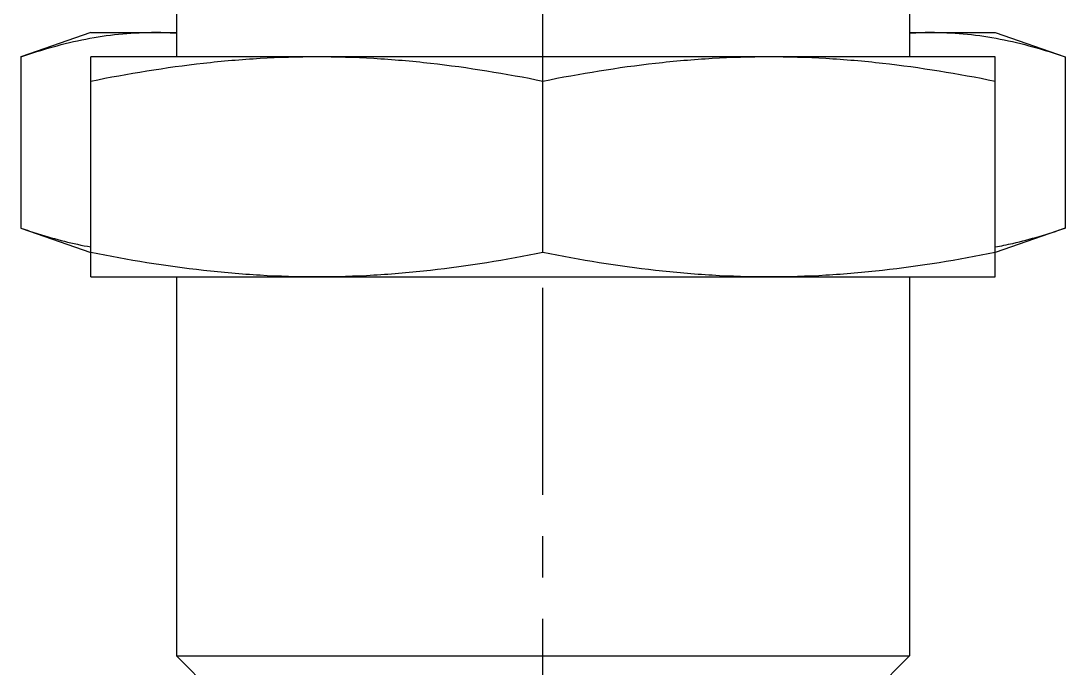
# Model space of a CAD drawing. Header units: millimetres. Extents: x 601 to 1195, y -13 to 407.
# Drawn here: x 1125.84 to 1157.89, y 124.4 to 144.26 of the extents above; entities that cross this region are included whole.
import ezdxf

# ---------------------------------------------------------------- set-up
doc = ezdxf.new("R2010")
doc.units = ezdxf.units.MM
doc.header["$LTSCALE"] = 0.1
doc.linetypes.add('CENTERX2', pattern=[101.6, 63.5, -12.7, 12.7, -12.7])
doc.layers.add('CENTER', color=1, linetype='CENTERX2')

msp = doc.modelspace()

# ---------------------------------------------------------------- linework, layer by layer
for p, q in [((1130.6145, 147.0719), (1130.6145, 143.1533)), ((1153.1145, 147.0719), (1153.1145, 143.1533)), ((1127.9895, 143.9033), (1125.8431, 143.1533)), ((1127.9895, 143.9033), (1130.6145, 143.9033)), ((1153.1145, 143.9033), (1155.7395, 143.9033)), ((1155.7395, 143.9033), (1157.886, 143.1533)), ((1125.8431, 143.1533), (1125.8431, 137.9033)), ((1127.9895, 136.4033), (1127.9895, 143.1533)), ((1155.7395, 143.1533), (1127.9895, 143.1533)), ((1155.7395, 136.4033), (1155.7395, 143.1533)), ((1157.886, 143.1533), (1157.886, 137.9033)), ((1141.8645, 137.1533), (1141.8645, 142.4033)), ((1125.8431, 137.9033), (1127.9895, 137.1533)), ((1157.886, 137.9033), (1155.7395, 137.1533)), ((1127.9895, 136.4033), (1155.7395, 136.4033)), ((1130.6145, 136.4033), (1130.6145, 124.7783)), ((1153.1145, 136.4033), (1153.1145, 124.7783)), ((1131.7395, 123.6533), (1130.6145, 124.7783)), ((1130.6145, 124.7783), (1153.1145, 124.7783)), ((1151.9895, 123.6533), (1153.1145, 124.7783))]:
    msp.add_line(p, q)
for centre, start, end in [((1129.8465, 133.8805), 85.60499, 89.98887), ((1153.8826, 133.8805), 90.01113, 94.39501)]:
    msp.add_arc(centre, 10.0228, start, end)
for points, knots in [([(1125.8431, 143.1533), (1126.4942, 143.3808), (1127.4871, 143.6658), (1128.8376, 143.8687), (1129.5125, 143.9033), (1129.8484, 143.9033)], [0, 0, 0, 0, 0.5056409, 0.7537062, 1, 1, 1, 1]), ([(1153.8807, 143.9033), (1154.2166, 143.9033), (1154.8915, 143.8687), (1156.242, 143.6658), (1157.2349, 143.3808), (1157.886, 143.1533)], [0, 0, 0, 0, 0.2462938, 0.4943591, 1, 1, 1, 1]), ([(1134.927, 143.1533), (1134.3456, 143.1533), (1133.1821, 143.119), (1130.8604, 142.9182), (1129.1326, 142.6339), (1127.9895, 142.4033)], [0, 0, 0, 0, 0.2495955, 0.4993916, 1, 1, 1, 1]), ([(1141.8645, 142.4033), (1140.7215, 142.6339), (1138.9937, 142.9182), (1136.672, 143.119), (1135.5085, 143.1533), (1134.927, 143.1533)], [0, 0, 0, 0, 0.5006084, 0.7504045, 1, 1, 1, 1]), ([(1148.802, 143.1533), (1148.2206, 143.1533), (1147.0571, 143.119), (1144.7354, 142.9182), (1143.0076, 142.6339), (1141.8645, 142.4033)], [0, 0, 0, 0, 0.2495955, 0.4993916, 1, 1, 1, 1]), ([(1155.7395, 142.4033), (1154.5965, 142.6339), (1152.8687, 142.9182), (1150.547, 143.119), (1149.3835, 143.1533), (1148.802, 143.1533)], [0, 0, 0, 0, 0.5006084, 0.7504045, 1, 1, 1, 1]), ([(1125.8431, 137.9033), (1126.0202, 137.8414), (1126.7237, 137.6077), (1127.4444, 137.4229), (1127.9893, 137.3244)], [0, 0, 0, 0, 0.253059, 1, 1, 1, 1]), ([(1155.7398, 137.3244), (1155.9202, 137.357), (1156.6467, 137.5063), (1157.3591, 137.7192), (1157.886, 137.9033)], [0, 0, 0, 0, 0.2472365, 1, 1, 1, 1]), ([(1134.927, 136.4033), (1134.3456, 136.4033), (1133.1821, 136.4376), (1130.8604, 136.6384), (1129.1326, 136.9227), (1127.9895, 137.1533)], [0, 0, 0, 0, 0.2495955, 0.4993916, 1, 1, 1, 1]), ([(1141.8645, 137.1533), (1140.7215, 136.9227), (1138.9937, 136.6384), (1136.672, 136.4376), (1135.5085, 136.4033), (1134.927, 136.4033)], [0, 0, 0, 0, 0.5006084, 0.7504045, 1, 1, 1, 1]), ([(1148.802, 136.4033), (1148.2206, 136.4033), (1147.0571, 136.4376), (1144.7354, 136.6384), (1143.0076, 136.9227), (1141.8645, 137.1533)], [0, 0, 0, 0, 0.2495955, 0.4993916, 1, 1, 1, 1]), ([(1155.7395, 137.1533), (1154.5965, 136.9227), (1152.8687, 136.6384), (1150.547, 136.4376), (1149.3835, 136.4033), (1148.802, 136.4033)], [0, 0, 0, 0, 0.5006084, 0.7504045, 1, 1, 1, 1])]:
    msp.add_open_spline(points, degree=3, knots=knots)
at = {"layer": 'CENTER'}
msp.add_line((1141.8645, 38.2813), (1141.8645, 246.5334), dxfattribs=at)

doc.saveas('drawing.dxf')
